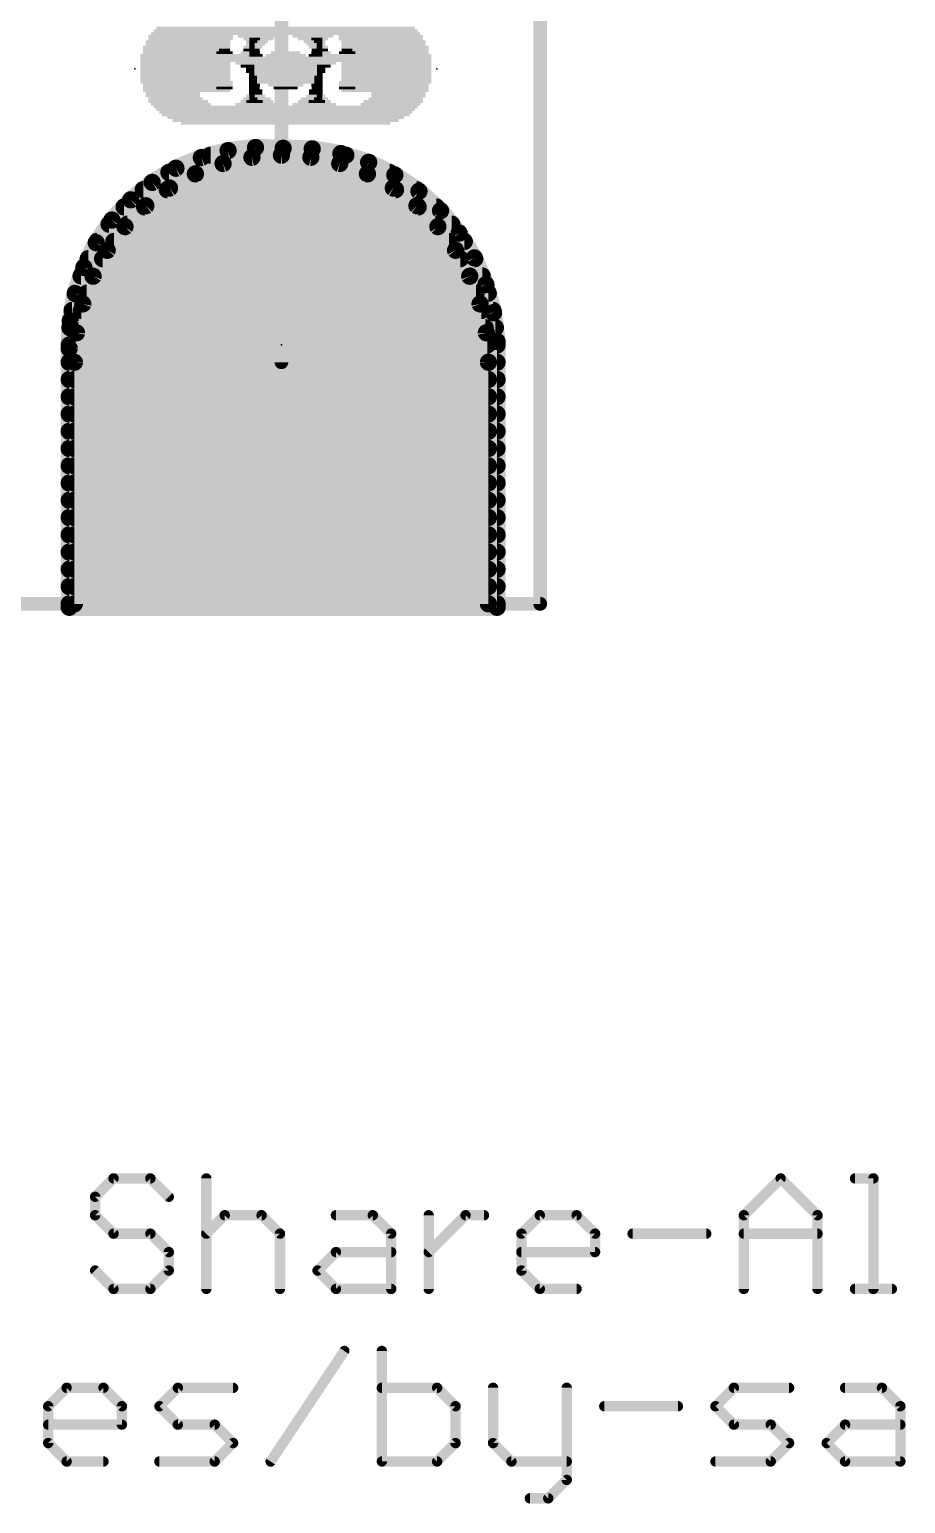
# Model space of a CAD drawing. Extents: x -41 to 92, y -75 to 33.
# Drawn here: x 30.58 to 43.48, y -13.24 to 8.45 of the extents above; entities that cross this region are included whole.
import ezdxf

# ---------------------------------------------------------------- set-up
doc = ezdxf.new("R2010")
doc.units = 0
for name, color, linetype in [('1', 12, 'CONTINUOUS'), ('16', 132, 'CONTINUOUS'), ('17', 110, 'CONTINUOUS'), ('20', 31, 'CONTINUOUS'), ('21', 41, 'CONTINUOUS'), ('22', 40, 'CONTINUOUS'), ('23', 53, 'CONTINUOUS'), ('24', 53, 'CONTINUOUS'), ('30', 253, 'CONTINUOUS'), ('51', 53, 'CONTINUOUS')]:
    doc.layers.add(name, color=color, linetype=linetype)

# ---------------------------------------------------------------- blocks, each defined once
blk = doc.blocks.new('ROUNDP')
at = {"const_width": 0.5}
blk.add_lwpolyline([(0, -0.25, 1), (0, 0.25, 1), (0, -0.25)], format="xyb", dxfattribs=at)
blk = doc.blocks.new('RECT')
blk.add_solid([(-0.5, -0.5), (0.5, -0.5), (-0.5, 0.5), (0.5, 0.5)])

msp = doc.modelspace()

# ---------------------------------------------------------------- linework, layer by layer
at = {"layer": '1'}
for points, const_width in [([(38.1, 25.4), (38.1, 0)], 0.2032), ([(34.29, 3.556), (34.29, 9.525)], 0.2032), ([(34.29, 6.604), (33.8562, 6.573)], 0.254), ([(34.7238, 6.573), (34.29, 6.604)], 0.254), ([(33.4313, 6.4805), (33.0238, 6.3286)], 0.254), ([(33.8562, 6.573), (33.4313, 6.4805)], 0.254), ([(35.1487, 6.4805), (34.7238, 6.573)], 0.254), ([(35.5562, 6.3286), (35.1487, 6.4805)], 0.254), ([(33.0238, 6.3286), (32.6421, 6.1201)], 0.254), ([(33.0813, 6.35), (35.4987, 6.35)], 0.254), ([(35.9379, 6.1201), (35.5562, 6.3286)], 0.254), ([(32.6421, 6.1201), (32.294, 5.8595)], 0.254), ([(32.6099, 6.096), (35.9701, 6.096)], 0.254), ([(36.286, 5.8595), (35.9379, 6.1201)], 0.254), ([(32.294, 5.8595), (31.9865, 5.552)], 0.254), ([(32.2765, 5.842), (36.3035, 5.842)], 0.254), ([(36.5935, 5.552), (36.286, 5.8595)], 0.254), ([(31.9865, 5.552), (31.7259, 5.2039)], 0.254), ([(32.0225, 5.588), (36.5575, 5.588)], 0.254), ([(36.8541, 5.2039), (36.5935, 5.552)], 0.254), ([(31.8233, 5.334), (36.7567, 5.334)], 0.254), ([(31.7259, 5.2039), (31.5174, 4.8222)], 0.254), ([(37.0626, 4.8222), (36.8541, 5.2039)], 0.254), ([(31.6582, 5.08), (36.9218, 5.08)], 0.254), ([(31.5174, 4.8222), (31.3655, 4.4147)], 0.254), ([(31.5195, 4.826), (37.0605, 4.826)], 0.254), ([(37.2145, 4.4147), (37.0626, 4.8222)], 0.254), ([(31.4241, 4.572), (37.1559, 4.572)], 0.254), ([(31.3655, 4.4147), (31.273, 3.9898)], 0.254), ([(31.3444, 4.318), (37.2356, 4.318)], 0.254), ([(37.307, 3.9898), (37.2145, 4.4147)], 0.254), ([(31.2892, 4.064), (37.2908, 4.064)], 0.254), ([(31.273, 3.9898), (31.242, 3.556)], 0.254), ([(31.2602, 3.81), (37.3198, 3.81)], 0.254), ([(37.338, 3.556), (37.307, 3.9898)], 0.254), ([(31.242, 3.556), (31.242, 0)], 0.254), ([(31.242, 3.556), (37.338, 3.556)], 0.254), ([(37.338, 0), (37.338, 3.556)], 0.254), ([(31.242, 3.302), (37.338, 3.302)], 0.254), ([(31.242, 3.048), (37.338, 3.048)], 0.254), ([(31.242, 2.794), (37.338, 2.794)], 0.254), ([(31.242, 2.54), (37.338, 2.54)], 0.254), ([(31.242, 2.286), (37.338, 2.286)], 0.254), ([(31.242, 2.032), (37.338, 2.032)], 0.254), ([(31.242, 1.778), (37.338, 1.778)], 0.254), ([(31.242, 1.524), (37.338, 1.524)], 0.254), ([(31.242, 1.27), (37.338, 1.27)], 0.254), ([(31.242, 1.016), (37.338, 1.016)], 0.254), ([(31.242, 0.762), (37.338, 0.762)], 0.254), ([(31.242, 0.508), (37.338, 0.508)], 0.254), ([(31.242, 0.254), (37.338, 0.254)], 0.254), ([(38.1, 0), (0, 0)], 0.2032), ([(31.242, 0), (37.338, 0)], 0.254), ([(31.242, 0), (37.338, 0)], 0.254)]:
    msp.add_lwpolyline(points, dxfattribs=dict(at, const_width=const_width))
for points, const_width in [([(34.2945, 6.6673, 1), (34.2855, 6.5407)], 0.127), ([(34.2945, 6.5407, 1), (34.2855, 6.6673)], 0.127), ([(33.4178, 6.5426, 1), (33.4448, 6.4185)], 0.127), ([(33.4535, 6.421, 1), (33.4091, 6.54)], 0.127), ([(33.8517, 6.6363, 1), (33.8608, 6.5096)], 0.127), ([(33.8697, 6.5109, 1), (33.8427, 6.635)], 0.127), ([(34.7373, 6.635, 1), (34.7103, 6.5109)], 0.127), ([(34.7192, 6.5096, 1), (34.7283, 6.6363)], 0.127), ([(35.1709, 6.54, 1), (35.1265, 6.421)], 0.127), ([(35.1352, 6.4185, 1), (35.1622, 6.5426)], 0.127), ([(33.0016, 6.3881, 1), (33.046, 6.2691)], 0.127), ([(33.0542, 6.2728, 1), (32.9934, 6.3843)], 0.127), ([(33.0813, 6.4135, 1), (33.0813, 6.2865)], 0.127), ([(35.5866, 6.3843, 1), (35.5258, 6.2728)], 0.127), ([(35.4987, 6.2865, 1), (35.4987, 6.4135)], 0.127), ([(35.534, 6.2691, 1), (35.5784, 6.3881)], 0.127), ([(32.6099, 6.1595, 1), (32.6099, 6.0325)], 0.127), ([(32.6117, 6.1759, 1), (32.6726, 6.0644)], 0.127), ([(32.6802, 6.0693, 1), (32.6041, 6.171)], 0.127), ([(35.9759, 6.171, 1), (35.8998, 6.0693)], 0.127), ([(35.9074, 6.0644, 1), (35.9683, 6.1759)], 0.127), ([(35.9701, 6.0325, 1), (35.9701, 6.1595)], 0.127), ([(32.2765, 5.9055, 1), (32.2765, 5.7785)], 0.127), ([(32.2559, 5.9104, 1), (32.332, 5.8087)], 0.127), ([(32.3389, 5.8146, 1), (32.2491, 5.9044)], 0.127), ([(36.3309, 5.9044, 1), (36.2411, 5.8146)], 0.127), ([(36.248, 5.8087, 1), (36.3241, 5.9104)], 0.127), ([(36.3035, 5.7785, 1), (36.3035, 5.9055)], 0.127), ([(31.9416, 5.5969, 1), (32.0314, 5.5071)], 0.127), ([(32.0373, 5.514, 1), (31.9356, 5.5901)], 0.127), ([(32.0225, 5.6515, 1), (32.0225, 5.5245)], 0.127), ([(36.6444, 5.5901, 1), (36.5427, 5.514)], 0.127), ([(36.5486, 5.5071, 1), (36.6384, 5.5969)], 0.127), ([(36.5575, 5.5245, 1), (36.5575, 5.6515)], 0.127), ([(31.8233, 5.3975, 1), (31.8233, 5.2705)], 0.127), ([(36.7567, 5.2705, 1), (36.7567, 5.3975)], 0.127), ([(31.675, 5.2419, 1), (31.7767, 5.1658)], 0.127), ([(31.7816, 5.1734, 1), (31.6701, 5.2343)], 0.127), ([(36.9099, 5.2343, 1), (36.7984, 5.1734)], 0.127), ([(36.8033, 5.1658, 1), (36.905, 5.2419)], 0.127), ([(31.6582, 5.1435, 1), (31.6582, 5.0165)], 0.127), ([(36.9218, 5.0165, 1), (36.9218, 5.1435)], 0.127), ([(31.4617, 4.8526, 1), (31.5732, 4.7918)], 0.127), ([(31.5195, 4.8895, 1), (31.5195, 4.7625)], 0.127), ([(31.5769, 4.8, 1), (31.4579, 4.8444)], 0.127), ([(37.1221, 4.8444, 1), (37.0031, 4.8)], 0.127), ([(37.0068, 4.7918, 1), (37.1183, 4.8526)], 0.127), ([(37.0605, 4.7625, 1), (37.0605, 4.8895)], 0.127), ([(31.4241, 4.6355, 1), (31.4241, 4.5085)], 0.127), ([(37.1559, 4.5085, 1), (37.1559, 4.6355)], 0.127), ([(31.3444, 4.3815, 1), (31.3444, 4.2545)], 0.127), ([(31.306, 4.4369, 1), (31.425, 4.3925)], 0.127), ([(31.4275, 4.4012, 1), (31.3034, 4.4282)], 0.127), ([(37.2766, 4.4282, 1), (37.1525, 4.4012)], 0.127), ([(37.155, 4.3925, 1), (37.274, 4.4369)], 0.127), ([(37.2356, 4.2545, 1), (37.2356, 4.3815)], 0.127), ([(31.2892, 4.1275, 1), (31.2892, 4.0005)], 0.127), ([(37.2908, 4.0005, 1), (37.2908, 4.1275)], 0.127), ([(31.2602, 3.8735, 1), (31.2602, 3.7465)], 0.127), ([(31.211, 4.0033, 1), (31.3351, 3.9763)], 0.127), ([(31.3364, 3.9852, 1), (31.2097, 3.9943)], 0.127), ([(37.3703, 3.9943, 1), (37.2436, 3.9852)], 0.127), ([(37.2449, 3.9763, 1), (37.369, 4.0033)], 0.127), ([(37.3198, 3.7465, 1), (37.3198, 3.8735)], 0.127), ([(31.3055, 3.556, 1), (31.1785, 3.556)], 0.127), ([(31.242, 3.6195, 1), (31.242, 3.4925)], 0.127), ([(31.1787, 3.5605, 1), (31.3053, 3.5515)], 0.127), ([(34.2392, 3.556, 1), (34.3408, 3.556)], 0.1016), ([(37.4015, 3.556, 1), (37.2745, 3.556)], 0.127), ([(37.2747, 3.5515, 1), (37.4013, 3.5605)], 0.127), ([(37.338, 3.4925, 1), (37.338, 3.6195)], 0.127), ([(31.242, 3.3655, 1), (31.242, 3.2385)], 0.127), ([(37.338, 3.2385, 1), (37.338, 3.3655)], 0.127), ([(31.242, 3.1115, 1), (31.242, 2.9845)], 0.127), ([(37.338, 2.9845, 1), (37.338, 3.1115)], 0.127), ([(31.242, 2.8575, 1), (31.242, 2.7305)], 0.127), ([(37.338, 2.7305, 1), (37.338, 2.8575)], 0.127), ([(31.242, 2.6035, 1), (31.242, 2.4765)], 0.127), ([(37.338, 2.4765, 1), (37.338, 2.6035)], 0.127), ([(31.242, 2.3495, 1), (31.242, 2.2225)], 0.127), ([(37.338, 2.2225, 1), (37.338, 2.3495)], 0.127), ([(31.242, 2.0955, 1), (31.242, 1.9685)], 0.127), ([(37.338, 1.9685, 1), (37.338, 2.0955)], 0.127), ([(31.242, 1.8415, 1), (31.242, 1.7145)], 0.127), ([(37.338, 1.7145, 1), (37.338, 1.8415)], 0.127), ([(31.242, 1.5875, 1), (31.242, 1.4605)], 0.127), ([(37.338, 1.4605, 1), (37.338, 1.5875)], 0.127), ([(31.242, 1.3335, 1), (31.242, 1.2065)], 0.127), ([(37.338, 1.2065, 1), (37.338, 1.3335)], 0.127), ([(31.242, 1.0795, 1), (31.242, 0.9525)], 0.127), ([(37.338, 0.9525, 1), (37.338, 1.0795)], 0.127), ([(31.242, 0.8255, 1), (31.242, 0.6985)], 0.127), ([(37.338, 0.6985, 1), (37.338, 0.8255)], 0.127), ([(31.242, 0.5715, 1), (31.242, 0.4445)], 0.127), ([(37.338, 0.4445, 1), (37.338, 0.5715)], 0.127), ([(31.242, 0.3175, 1), (31.242, 0.1905)], 0.127), ([(37.338, 0.1905, 1), (37.338, 0.3175)], 0.127), ([(31.242, 0.0635, 1), (31.242, -0.0635)], 0.127), ([(31.242, 0.0635, 1), (31.242, -0.0635)], 0.127), ([(31.1785, 0, 1), (31.3055, 0)], 0.127), ([(37.2745, 0, 1), (37.4015, 0)], 0.127), ([(37.338, -0.0635, 1), (37.338, 0.0635)], 0.127), ([(37.338, -0.0635, 1), (37.338, 0.0635)], 0.127), ([(38.0492, 0, 1), (38.1508, 0)], 0.1016), ([(38.1, -0.0508, 1), (38.1, 0.0508)], 0.1016)]:
    msp.add_lwpolyline(points, format="xyb", dxfattribs=dict(at, const_width=const_width))
at = {"layer": '16'}
for points, const_width in [([(38.1, 25.4), (38.1, 0)], 0.2032), ([(34.29, 6.604), (33.8562, 6.573)], 0.254), ([(34.7238, 6.573), (34.29, 6.604)], 0.254), ([(33.4313, 6.4805), (33.0238, 6.3286)], 0.254), ([(33.8562, 6.573), (33.4313, 6.4805)], 0.254), ([(35.1487, 6.4805), (34.7238, 6.573)], 0.254), ([(35.5562, 6.3286), (35.1487, 6.4805)], 0.254), ([(33.0238, 6.3286), (32.6421, 6.1201)], 0.254), ([(33.0813, 6.35), (35.4987, 6.35)], 0.254), ([(35.9379, 6.1201), (35.5562, 6.3286)], 0.254), ([(32.6421, 6.1201), (32.294, 5.8595)], 0.254), ([(32.6099, 6.096), (35.9701, 6.096)], 0.254), ([(36.286, 5.8595), (35.9379, 6.1201)], 0.254), ([(32.294, 5.8595), (31.9865, 5.552)], 0.254), ([(32.2765, 5.842), (36.3035, 5.842)], 0.254), ([(36.5935, 5.552), (36.286, 5.8595)], 0.254), ([(31.9865, 5.552), (31.7259, 5.2039)], 0.254), ([(32.0225, 5.588), (36.5575, 5.588)], 0.254), ([(36.8541, 5.2039), (36.5935, 5.552)], 0.254), ([(31.8233, 5.334), (36.7567, 5.334)], 0.254), ([(31.7259, 5.2039), (31.5174, 4.8222)], 0.254), ([(37.0626, 4.8222), (36.8541, 5.2039)], 0.254), ([(31.6582, 5.08), (36.9218, 5.08)], 0.254), ([(31.5174, 4.8222), (31.3655, 4.4147)], 0.254), ([(31.5195, 4.826), (37.0605, 4.826)], 0.254), ([(37.2145, 4.4147), (37.0626, 4.8222)], 0.254), ([(31.4241, 4.572), (37.1559, 4.572)], 0.254), ([(31.3655, 4.4147), (31.273, 3.9898)], 0.254), ([(31.3444, 4.318), (37.2356, 4.318)], 0.254), ([(37.307, 3.9898), (37.2145, 4.4147)], 0.254), ([(31.2892, 4.064), (37.2908, 4.064)], 0.254), ([(31.273, 3.9898), (31.242, 3.556)], 0.254), ([(31.2602, 3.81), (37.3198, 3.81)], 0.254), ([(37.338, 3.556), (37.307, 3.9898)], 0.254), ([(31.242, 3.556), (31.242, 0)], 0.254), ([(31.242, 3.556), (37.338, 3.556)], 0.254), ([(37.338, 0), (37.338, 3.556)], 0.254), ([(31.242, 3.302), (37.338, 3.302)], 0.254), ([(31.242, 3.048), (37.338, 3.048)], 0.254), ([(31.242, 2.794), (37.338, 2.794)], 0.254), ([(31.242, 2.54), (37.338, 2.54)], 0.254), ([(31.242, 2.286), (37.338, 2.286)], 0.254), ([(31.242, 2.032), (37.338, 2.032)], 0.254), ([(31.242, 1.778), (37.338, 1.778)], 0.254), ([(31.242, 1.524), (37.338, 1.524)], 0.254), ([(31.242, 1.27), (37.338, 1.27)], 0.254), ([(31.242, 1.016), (37.338, 1.016)], 0.254), ([(31.242, 0.762), (37.338, 0.762)], 0.254), ([(31.242, 0.508), (37.338, 0.508)], 0.254), ([(31.242, 0.254), (37.338, 0.254)], 0.254), ([(38.1, 0), (0, 0)], 0.2032), ([(31.242, 0), (37.338, 0)], 0.254), ([(31.242, 0), (37.338, 0)], 0.254)]:
    msp.add_lwpolyline(points, dxfattribs=dict(at, const_width=const_width))
for points, const_width in [([(34.2945, 6.6673, 1), (34.2855, 6.5407)], 0.127), ([(34.2945, 6.5407, 1), (34.2855, 6.6673)], 0.127), ([(33.4178, 6.5426, 1), (33.4448, 6.4185)], 0.127), ([(33.4535, 6.421, 1), (33.4091, 6.54)], 0.127), ([(33.8517, 6.6363, 1), (33.8608, 6.5096)], 0.127), ([(33.8697, 6.5109, 1), (33.8427, 6.635)], 0.127), ([(34.7373, 6.635, 1), (34.7103, 6.5109)], 0.127), ([(34.7192, 6.5096, 1), (34.7283, 6.6363)], 0.127), ([(35.1709, 6.54, 1), (35.1265, 6.421)], 0.127), ([(35.1352, 6.4185, 1), (35.1622, 6.5426)], 0.127), ([(33.0016, 6.3881, 1), (33.046, 6.2691)], 0.127), ([(33.0542, 6.2728, 1), (32.9934, 6.3843)], 0.127), ([(33.0813, 6.4135, 1), (33.0813, 6.2865)], 0.127), ([(35.5866, 6.3843, 1), (35.5258, 6.2728)], 0.127), ([(35.4987, 6.2865, 1), (35.4987, 6.4135)], 0.127), ([(35.534, 6.2691, 1), (35.5784, 6.3881)], 0.127), ([(32.6099, 6.1595, 1), (32.6099, 6.0325)], 0.127), ([(32.6117, 6.1759, 1), (32.6726, 6.0644)], 0.127), ([(32.6802, 6.0693, 1), (32.6041, 6.171)], 0.127), ([(35.9759, 6.171, 1), (35.8998, 6.0693)], 0.127), ([(35.9074, 6.0644, 1), (35.9683, 6.1759)], 0.127), ([(35.9701, 6.0325, 1), (35.9701, 6.1595)], 0.127), ([(32.2765, 5.9055, 1), (32.2765, 5.7785)], 0.127), ([(32.2559, 5.9104, 1), (32.332, 5.8087)], 0.127), ([(32.3389, 5.8146, 1), (32.2491, 5.9044)], 0.127), ([(36.3309, 5.9044, 1), (36.2411, 5.8146)], 0.127), ([(36.248, 5.8087, 1), (36.3241, 5.9104)], 0.127), ([(36.3035, 5.7785, 1), (36.3035, 5.9055)], 0.127), ([(31.9416, 5.5969, 1), (32.0314, 5.5071)], 0.127), ([(32.0373, 5.514, 1), (31.9356, 5.5901)], 0.127), ([(32.0225, 5.6515, 1), (32.0225, 5.5245)], 0.127), ([(36.6444, 5.5901, 1), (36.5427, 5.514)], 0.127), ([(36.5486, 5.5071, 1), (36.6384, 5.5969)], 0.127), ([(36.5575, 5.5245, 1), (36.5575, 5.6515)], 0.127), ([(31.8233, 5.3975, 1), (31.8233, 5.2705)], 0.127), ([(36.7567, 5.2705, 1), (36.7567, 5.3975)], 0.127), ([(31.675, 5.2419, 1), (31.7767, 5.1658)], 0.127), ([(31.7816, 5.1734, 1), (31.6701, 5.2343)], 0.127), ([(36.9099, 5.2343, 1), (36.7984, 5.1734)], 0.127), ([(36.8033, 5.1658, 1), (36.905, 5.2419)], 0.127), ([(31.6582, 5.1435, 1), (31.6582, 5.0165)], 0.127), ([(36.9218, 5.0165, 1), (36.9218, 5.1435)], 0.127), ([(31.4617, 4.8526, 1), (31.5732, 4.7918)], 0.127), ([(31.5195, 4.8895, 1), (31.5195, 4.7625)], 0.127), ([(31.5769, 4.8, 1), (31.4579, 4.8444)], 0.127), ([(37.1221, 4.8444, 1), (37.0031, 4.8)], 0.127), ([(37.0068, 4.7918, 1), (37.1183, 4.8526)], 0.127), ([(37.0605, 4.7625, 1), (37.0605, 4.8895)], 0.127), ([(31.4241, 4.6355, 1), (31.4241, 4.5085)], 0.127), ([(37.1559, 4.5085, 1), (37.1559, 4.6355)], 0.127), ([(31.3444, 4.3815, 1), (31.3444, 4.2545)], 0.127), ([(31.306, 4.4369, 1), (31.425, 4.3925)], 0.127), ([(31.4275, 4.4012, 1), (31.3034, 4.4282)], 0.127), ([(37.2766, 4.4282, 1), (37.1525, 4.4012)], 0.127), ([(37.155, 4.3925, 1), (37.274, 4.4369)], 0.127), ([(37.2356, 4.2545, 1), (37.2356, 4.3815)], 0.127), ([(31.2892, 4.1275, 1), (31.2892, 4.0005)], 0.127), ([(37.2908, 4.0005, 1), (37.2908, 4.1275)], 0.127), ([(31.2602, 3.8735, 1), (31.2602, 3.7465)], 0.127), ([(31.211, 4.0033, 1), (31.3351, 3.9763)], 0.127), ([(31.3364, 3.9852, 1), (31.2097, 3.9943)], 0.127), ([(37.3703, 3.9943, 1), (37.2436, 3.9852)], 0.127), ([(37.2449, 3.9763, 1), (37.369, 4.0033)], 0.127), ([(37.3198, 3.7465, 1), (37.3198, 3.8735)], 0.127), ([(31.3055, 3.556, 1), (31.1785, 3.556)], 0.127), ([(31.242, 3.6195, 1), (31.242, 3.4925)], 0.127), ([(31.1787, 3.5605, 1), (31.3053, 3.5515)], 0.127), ([(37.4015, 3.556, 1), (37.2745, 3.556)], 0.127), ([(37.2747, 3.5515, 1), (37.4013, 3.5605)], 0.127), ([(37.338, 3.4925, 1), (37.338, 3.6195)], 0.127), ([(31.242, 3.3655, 1), (31.242, 3.2385)], 0.127), ([(37.338, 3.2385, 1), (37.338, 3.3655)], 0.127), ([(31.242, 3.1115, 1), (31.242, 2.9845)], 0.127), ([(37.338, 2.9845, 1), (37.338, 3.1115)], 0.127), ([(31.242, 2.8575, 1), (31.242, 2.7305)], 0.127), ([(37.338, 2.7305, 1), (37.338, 2.8575)], 0.127), ([(31.242, 2.6035, 1), (31.242, 2.4765)], 0.127), ([(37.338, 2.4765, 1), (37.338, 2.6035)], 0.127), ([(31.242, 2.3495, 1), (31.242, 2.2225)], 0.127), ([(37.338, 2.2225, 1), (37.338, 2.3495)], 0.127), ([(31.242, 2.0955, 1), (31.242, 1.9685)], 0.127), ([(37.338, 1.9685, 1), (37.338, 2.0955)], 0.127), ([(31.242, 1.8415, 1), (31.242, 1.7145)], 0.127), ([(37.338, 1.7145, 1), (37.338, 1.8415)], 0.127), ([(31.242, 1.5875, 1), (31.242, 1.4605)], 0.127), ([(37.338, 1.4605, 1), (37.338, 1.5875)], 0.127), ([(31.242, 1.3335, 1), (31.242, 1.2065)], 0.127), ([(37.338, 1.2065, 1), (37.338, 1.3335)], 0.127), ([(31.242, 1.0795, 1), (31.242, 0.9525)], 0.127), ([(37.338, 0.9525, 1), (37.338, 1.0795)], 0.127), ([(31.242, 0.8255, 1), (31.242, 0.6985)], 0.127), ([(37.338, 0.6985, 1), (37.338, 0.8255)], 0.127), ([(31.242, 0.5715, 1), (31.242, 0.4445)], 0.127), ([(37.338, 0.4445, 1), (37.338, 0.5715)], 0.127), ([(31.242, 0.3175, 1), (31.242, 0.1905)], 0.127), ([(37.338, 0.1905, 1), (37.338, 0.3175)], 0.127), ([(31.242, 0.0635, 1), (31.242, -0.0635)], 0.127), ([(31.242, 0.0635, 1), (31.242, -0.0635)], 0.127), ([(31.1785, 0, 1), (31.3055, 0)], 0.127), ([(37.2745, 0, 1), (37.4015, 0)], 0.127), ([(37.338, -0.0635, 1), (37.338, 0.0635)], 0.127), ([(37.338, -0.0635, 1), (37.338, 0.0635)], 0.127), ([(38.0492, 0, 1), (38.1508, 0)], 0.1016), ([(38.1, -0.0508, 1), (38.1, 0.0508)], 0.1016)]:
    msp.add_lwpolyline(points, format="xyb", dxfattribs=dict(at, const_width=const_width))
at = {"layer": '20', "const_width": 0.2032}
for points in [[(38.1, 0), (38.1, 25.4)], [(0, 0), (38.1, 0)]]:
    msp.add_lwpolyline(points, dxfattribs=at)
at = {"layer": '20', "const_width": 0.1016}
for points in [[(38.0492, 0, 1), (38.1508, 0)], [(38.1, -0.0508, 1), (38.1, 0.0508)]]:
    msp.add_lwpolyline(points, format="xyb", dxfattribs=at)
at = {"layer": '23'}
for p in [(32.131, 7.874), (34.29, 3.81)]:
    msp.add_point(p, dxfattribs=at)
at = {"layer": '24'}
msp.add_point((36.576, 7.874), dxfattribs=at)
at = {"layer": '30', "const_width": 0.254}
for points in [[(33.1117, 6.5689), (33.5051, 6.6715)], [(33.2464, 6.604), (35.2391, 6.604)], [(33.5051, 6.6715), (33.909, 6.7173)], [(33.909, 6.7173), (34.3154, 6.7056)], [(34.3154, 6.7056), (34.7435, 6.6968)], [(34.7435, 6.6968), (35.166, 6.6271)], [(35.166, 6.6271), (35.5743, 6.4981)], [(32.3879, 6.203), (32.7368, 6.4117)], [(32.7368, 6.4117), (33.1117, 6.5689)], [(35.5743, 6.4981), (35.96, 6.3122)], [(32.0721, 5.947), (32.3879, 6.203)], [(32.6337, 6.35), (35.8815, 6.35)], [(35.96, 6.3122), (36.3154, 6.0733)], [(32.256, 6.096), (36.2816, 6.096)], [(36.3154, 6.0733), (36.6331, 5.7863)], [(31.7957, 5.6489), (32.0721, 5.947)], [(31.9747, 5.842), (36.5715, 5.842)], [(36.6331, 5.7863), (36.9068, 5.457)], [(31.5642, 5.3147), (31.7957, 5.6489)], [(31.7535, 5.588), (36.798, 5.588)], [(31.3824, 4.9511), (31.5642, 5.3147)], [(31.5776, 5.334), (36.9823, 5.334)], [(36.9068, 5.457), (37.1308, 5.0921)], [(37.1308, 5.0921), (37.3007, 4.699)], [(31.2538, 4.5654), (31.3824, 4.9511)], [(31.4468, 5.08), (37.1361, 5.08)], [(31.3407, 4.826), (37.2458, 4.826)], [(37.3007, 4.699), (37.4128, 4.2858)], [(31.1811, 4.1654), (31.2538, 4.5654)], [(31.256, 4.572), (37.3351, 4.572)], [(31.2089, 4.318), (37.4041, 4.318)], [(37.4128, 4.2858), (37.465, 3.8608)], [(31.1658, 3.7592), (31.1811, 4.1654)], [(31.1773, 4.064), (37.44, 4.064)], [(31.1677, 3.81), (37.465, 3.81)], [(37.465, 3.8608), (37.465, -0.0508)], [(31.1658, -0.0508), (31.1658, 3.7592)], [(31.1658, 3.556), (37.465, 3.556)], [(31.1658, 3.302), (37.465, 3.302)], [(31.1658, 3.048), (37.465, 3.048)], [(31.1658, 2.794), (37.465, 2.794)], [(31.1658, 2.54), (37.465, 2.54)], [(31.1658, 2.286), (37.465, 2.286)], [(31.1658, 2.032), (37.465, 2.032)], [(31.1658, 1.778), (37.465, 1.778)], [(31.1658, 1.524), (37.465, 1.524)], [(31.1658, 1.27), (37.465, 1.27)], [(31.1658, 1.016), (37.465, 1.016)], [(31.1658, 0.762), (37.465, 0.762)], [(31.1658, 0.508), (37.465, 0.508)], [(31.1658, 0.254), (37.465, 0.254)], [(31.1658, 0), (37.465, 0)], [(37.465, -0.0508), (31.1658, -0.0508)]]:
    msp.add_lwpolyline(points, dxfattribs=at)
at = {"layer": '30', "const_width": 0.127}
for points in [[(33.2464, 6.6675, 1), (33.2464, 6.5405)], [(33.4979, 6.7346, 1), (33.5123, 6.6084)], [(33.5211, 6.61, 1), (33.4891, 6.7329)], [(33.9109, 6.7808, 1), (33.9072, 6.6539)], [(33.9162, 6.6542, 1), (33.9019, 6.7804)], [(34.3167, 6.7691, 1), (34.3141, 6.6421)], [(34.3136, 6.6421, 1), (34.3172, 6.7691)], [(34.7538, 6.7594, 1), (34.7332, 6.6341)], [(34.7422, 6.6333, 1), (34.7448, 6.7603)], [(35.1851, 6.6877, 1), (35.1468, 6.5666)], [(35.1557, 6.5645, 1), (35.1763, 6.6898)], [(35.2391, 6.5405, 1), (35.2391, 6.6675)], [(32.7123, 6.4702, 1), (32.7614, 6.3531)], [(32.7694, 6.3572, 1), (32.7042, 6.4662)], [(33.0957, 6.6303, 1), (33.1277, 6.5074)], [(33.1363, 6.5103, 1), (33.0872, 6.6274)], [(35.6018, 6.5553, 1), (35.5467, 6.4409)], [(35.5551, 6.4375, 1), (35.5934, 6.5586)], [(32.3553, 6.2575, 1), (32.4205, 6.1485)], [(32.4279, 6.1536, 1), (32.348, 6.2523)], [(32.6337, 6.4135, 1), (32.6337, 6.2865)], [(35.8815, 6.2865, 1), (35.8815, 6.4135)], [(35.9954, 6.3649, 1), (35.9246, 6.2595)], [(35.9324, 6.255, 1), (35.9876, 6.3694)], [(32.256, 6.1595, 1), (32.256, 6.0325)], [(36.3579, 6.1205, 1), (36.2728, 6.0262)], [(36.2799, 6.0206, 1), (36.3508, 6.126)], [(36.2816, 6.0325, 1), (36.2816, 6.1595)], [(31.9747, 5.9055, 1), (31.9747, 5.7785)], [(32.0321, 5.9963, 1), (32.1121, 5.8977)], [(32.1187, 5.9038, 1), (32.0255, 5.9902)], [(36.682, 5.8269, 1), (36.5843, 5.7457)], [(36.5715, 5.7785, 1), (36.5715, 5.9055)], [(36.5906, 5.7392, 1), (36.6757, 5.8334)], [(31.7535, 5.6515, 1), (31.7535, 5.5245)], [(31.7491, 5.6921, 1), (31.8422, 5.6057)], [(31.8479, 5.6128, 1), (31.7435, 5.6851)], [(36.798, 5.5245, 1), (36.798, 5.6515)], [(31.621, 5.2863, 1), (31.5074, 5.3431)], [(31.5776, 5.3975, 1), (31.5776, 5.2705)], [(36.9609, 5.4902, 1), (36.8527, 5.4238)], [(36.858, 5.4164, 1), (36.9556, 5.4976)], [(36.9823, 5.2705, 1), (36.9823, 5.3975)], [(31.512, 5.3509, 1), (31.6164, 5.2785)], [(37.1891, 5.1173, 1), (37.0725, 5.0669)], [(31.3256, 4.9795, 1), (31.4392, 4.9227)], [(31.4426, 4.931, 1), (31.3221, 4.9712)], [(31.4468, 5.1435, 1), (31.4468, 5.0165)], [(37.0767, 5.0589, 1), (37.185, 5.1253)], [(37.1361, 5.0165, 1), (37.1361, 5.1435)], [(31.3407, 4.8895, 1), (31.3407, 4.7625)], [(37.3619, 4.7157, 1), (37.2394, 4.6824)], [(37.2424, 4.6739, 1), (37.3589, 4.7242)], [(37.2458, 4.7625, 1), (37.2458, 4.8895)], [(31.1936, 4.5855, 1), (31.3141, 4.5453)], [(31.3163, 4.5541, 1), (31.1913, 4.5768)], [(31.256, 4.6355, 1), (31.256, 4.5085)], [(37.3351, 4.5085, 1), (37.3351, 4.6355)], [(31.2089, 4.3815, 1), (31.2089, 4.2545)], [(37.4758, 4.2935, 1), (37.3498, 4.2781)], [(37.3515, 4.2692, 1), (37.4741, 4.3024)], [(37.4041, 4.2545, 1), (37.4041, 4.3815)], [(31.1773, 4.1275, 1), (31.1773, 4.0005)], [(31.2446, 4.163, 1), (31.1177, 4.1678)], [(31.1187, 4.1768, 1), (31.2436, 4.1541)], [(37.44, 4.0005, 1), (37.44, 4.1275)], [(31.1677, 3.8735, 1), (31.1677, 3.7465)], [(37.5285, 3.8608, 1), (37.4015, 3.8608)], [(37.402, 3.8531, 1), (37.528, 3.8685)], [(37.465, 3.7465, 1), (37.465, 3.8735)], [(31.2293, 3.7592, 1), (31.1023, 3.7592)], [(31.1023, 3.7616, 1), (31.2293, 3.7568)], [(31.1658, 3.6195, 1), (31.1658, 3.4925)], [(37.465, 3.4925, 1), (37.465, 3.6195)], [(31.1658, 3.3655, 1), (31.1658, 3.2385)], [(37.465, 3.2385, 1), (37.465, 3.3655)], [(31.1658, 3.1115, 1), (31.1658, 2.9845)], [(37.465, 2.9845, 1), (37.465, 3.1115)], [(31.1658, 2.8575, 1), (31.1658, 2.7305)], [(37.465, 2.7305, 1), (37.465, 2.8575)], [(31.1658, 2.6035, 1), (31.1658, 2.4765)], [(37.465, 2.4765, 1), (37.465, 2.6035)], [(31.1658, 2.3495, 1), (31.1658, 2.2225)], [(37.465, 2.2225, 1), (37.465, 2.3495)], [(31.1658, 2.0955, 1), (31.1658, 1.9685)], [(37.465, 1.9685, 1), (37.465, 2.0955)], [(31.1658, 1.8415, 1), (31.1658, 1.7145)], [(37.465, 1.7145, 1), (37.465, 1.8415)], [(31.1658, 1.5875, 1), (31.1658, 1.4605)], [(37.465, 1.4605, 1), (37.465, 1.5875)], [(31.1658, 1.3335, 1), (31.1658, 1.2065)], [(37.465, 1.2065, 1), (37.465, 1.3335)], [(31.1658, 1.0795, 1), (31.1658, 0.9525)], [(37.465, 0.9525, 1), (37.465, 1.0795)], [(31.1658, 0.8255, 1), (31.1658, 0.6985)], [(37.465, 0.6985, 1), (37.465, 0.8255)], [(31.1658, 0.5715, 1), (31.1658, 0.4445)], [(37.465, 0.4445, 1), (37.465, 0.5715)], [(31.1658, 0.3175, 1), (31.1658, 0.1905)], [(37.465, 0.1905, 1), (37.465, 0.3175)], [(31.1658, 0.0635, 1), (31.1658, -0.0635)], [(31.1658, 0.0127, 1), (31.1658, -0.1143)], [(31.1023, -0.0508, 1), (31.2293, -0.0508)], [(37.4015, -0.0508, 1), (37.5285, -0.0508)], [(37.465, -0.0635, 1), (37.465, 0.0635)], [(37.465, -0.1143, 1), (37.465, 0.0127)]]:
    msp.add_lwpolyline(points, format="xyb", dxfattribs=at)
at = {"layer": '51', "const_width": 0.1524}
for points in [[(31.8187, -8.4568), (31.5475, -8.728)], [(32.361, -8.4568), (31.8187, -8.4568)], [(32.6322, -8.728), (32.361, -8.4568)], [(33.1847, -8.4568), (33.1847, -10.0838)], [(41.0976, -8.9991), (41.6399, -8.4568)], [(41.6399, -8.4568), (42.1823, -8.9991)], [(42.7348, -8.4568), (43.0059, -8.4568)], [(43.0059, -8.4568), (43.0059, -10.0838)], [(31.5475, -8.728), (31.5475, -8.9991)], [(31.5475, -8.9991), (31.8187, -9.2703)], [(33.1847, -9.2703), (33.4558, -8.9991)], [(33.4558, -8.9991), (33.9982, -8.9991)], [(33.9982, -8.9991), (34.2693, -9.2703)], [(35.093, -8.9991), (35.6353, -8.9991)], [(35.6353, -8.9991), (35.9065, -9.2703)], [(36.459, -10.0838), (36.459, -8.9991)], [(36.459, -9.5415), (37.0013, -8.9991)], [(37.0013, -8.9991), (37.2725, -8.9991)], [(37.8233, -9.2703), (38.0945, -8.9991)], [(38.0945, -8.9991), (38.6368, -8.9991)], [(38.6368, -8.9991), (38.908, -9.2703)], [(41.0976, -10.0838), (41.0976, -8.9991)], [(42.1823, -8.9991), (42.1823, -10.0838)], [(31.8187, -9.2703), (32.361, -9.2703)], [(32.361, -9.2703), (32.6322, -9.5415)], [(34.2693, -9.2703), (34.2693, -10.0838)], [(35.9065, -9.2703), (35.9065, -10.0838)], [(37.8233, -9.8126), (37.8233, -9.2703)], [(38.908, -9.2703), (38.908, -9.5415)], [(39.4605, -9.2703), (40.5451, -9.2703)], [(41.0976, -9.2703), (42.1823, -9.2703)], [(32.6322, -9.5415), (32.6322, -9.8126)], [(34.8218, -9.8126), (35.093, -9.5415)], [(35.093, -9.5415), (35.9065, -9.5415)], [(38.908, -9.5415), (37.8233, -9.5415)], [(31.8187, -10.0838), (31.5475, -9.8126)], [(32.6322, -9.8126), (32.361, -10.0838)], [(35.093, -10.0838), (34.8218, -9.8126)], [(38.0945, -10.0838), (37.8233, -9.8126)], [(32.361, -10.0838), (31.8187, -10.0838)], [(35.9065, -10.0838), (35.093, -10.0838)], [(38.6368, -10.0838), (38.0945, -10.0838)], [(42.7348, -10.0838), (43.2771, -10.0838)], [(34.1317, -12.6238), (35.2163, -10.9968)], [(35.7688, -10.9968), (35.7688, -12.6238)], [(30.8574, -11.8103), (31.1285, -11.5391)], [(31.1285, -11.5391), (31.6709, -11.5391)], [(31.6709, -11.5391), (31.942, -11.8103)], [(32.4945, -11.8103), (32.7657, -11.5391)], [(32.7657, -11.5391), (33.5792, -11.5391)], [(36.5823, -11.5391), (35.7688, -11.5391)], [(36.8535, -11.8103), (36.5823, -11.5391)], [(37.406, -11.5391), (37.406, -12.3526)], [(38.4906, -11.5391), (38.4906, -12.895)], [(40.6803, -11.8103), (40.9515, -11.5391)], [(40.9515, -11.5391), (41.765, -11.5391)], [(42.5886, -11.5391), (43.1309, -11.5391)], [(43.1309, -11.5391), (43.4021, -11.8103)], [(30.8574, -12.3526), (30.8574, -11.8103)], [(31.942, -11.8103), (31.942, -12.0815)], [(32.7657, -12.0815), (32.4945, -11.8103)], [(36.8535, -12.3526), (36.8535, -11.8103)], [(39.0431, -11.8103), (40.1278, -11.8103)], [(40.9515, -12.0815), (40.6803, -11.8103)], [(43.4021, -11.8103), (43.4021, -12.6238)], [(31.942, -12.0815), (30.8574, -12.0815)], [(33.308, -12.0815), (32.7657, -12.0815)], [(33.5792, -12.3526), (33.308, -12.0815)], [(41.4938, -12.0815), (40.9515, -12.0815)], [(41.765, -12.3526), (41.4938, -12.0815)], [(42.3175, -12.3526), (42.5886, -12.0815)], [(42.5886, -12.0815), (43.4021, -12.0815)], [(31.1285, -12.6238), (30.8574, -12.3526)], [(33.308, -12.6238), (33.5792, -12.3526)], [(36.5823, -12.6238), (36.8535, -12.3526)], [(37.406, -12.3526), (37.6771, -12.6238)], [(41.4938, -12.6238), (41.765, -12.3526)], [(42.5886, -12.6238), (42.3175, -12.3526)], [(31.6709, -12.6238), (31.1285, -12.6238)], [(32.4945, -12.6238), (33.308, -12.6238)], [(35.7688, -12.6238), (36.5823, -12.6238)], [(37.6771, -12.6238), (38.4906, -12.6238)], [(40.6803, -12.6238), (41.4938, -12.6238)], [(43.4021, -12.6238), (42.5886, -12.6238)], [(38.4906, -12.895), (38.2195, -13.1661)], [(38.2195, -13.1661), (37.9483, -13.1661)]]:
    msp.add_lwpolyline(points, dxfattribs=at)
at = {"layer": '51', "const_width": 0.0762}
for points in [[(31.8187, -8.4187, 1), (31.8187, -8.4949)], [(31.8456, -8.4838, 1), (31.7918, -8.4299)], [(32.388, -8.4299, 1), (32.3341, -8.4838)], [(32.361, -8.4949, 1), (32.361, -8.4187)], [(33.2228, -8.4568, 1), (33.1466, -8.4568)], [(41.6669, -8.4299, 1), (41.613, -8.4838)], [(41.6669, -8.4838, 1), (41.613, -8.4299)], [(42.7348, -8.4187, 1), (42.7348, -8.4949)], [(43.044, -8.4568, 1), (42.9678, -8.4568)], [(43.0059, -8.4949, 1), (43.0059, -8.4187)], [(31.5856, -8.728, 1), (31.5094, -8.728)], [(31.5206, -8.701, 1), (31.5745, -8.7549)], [(32.6053, -8.7549, 1), (32.6591, -8.701)], [(31.5745, -8.9722, 1), (31.5206, -9.0261)], [(31.5094, -8.9991, 1), (31.5856, -8.9991)], [(33.4558, -8.961, 1), (33.4558, -9.0372)], [(33.4828, -9.0261, 1), (33.4289, -8.9722)], [(34.0251, -8.9722, 1), (33.9712, -9.0261)], [(33.9982, -9.0372, 1), (33.9982, -8.961)], [(35.093, -8.961, 1), (35.093, -9.0372)], [(35.6623, -8.9722, 1), (35.6084, -9.0261)], [(35.6353, -9.0372, 1), (35.6353, -8.961)], [(36.4971, -8.9991, 1), (36.4209, -8.9991)], [(37.0013, -8.961, 1), (37.0013, -9.0372)], [(37.0283, -9.0261, 1), (36.9744, -8.9722)], [(37.2725, -9.0372, 1), (37.2725, -8.961)], [(38.0945, -8.961, 1), (38.0945, -9.0372)], [(38.1214, -9.0261, 1), (38.0675, -8.9722)], [(38.6637, -8.9722, 1), (38.6098, -9.0261)], [(38.6368, -9.0372, 1), (38.6368, -8.961)], [(41.1357, -8.9991, 1), (41.0595, -8.9991)], [(41.0707, -8.9722, 1), (41.1246, -9.0261)], [(42.2204, -8.9991, 1), (42.1442, -8.9991)], [(42.1553, -9.0261, 1), (42.2092, -8.9722)], [(31.8187, -9.2322, 1), (31.8187, -9.3084)], [(31.7918, -9.2972, 1), (31.8456, -9.2434)], [(32.388, -9.2434, 1), (32.3341, -9.2972)], [(32.361, -9.3084, 1), (32.361, -9.2322)], [(33.1577, -9.2434, 1), (33.2116, -9.2972)], [(34.3074, -9.2703, 1), (34.2312, -9.2703)], [(34.2424, -9.2972, 1), (34.2963, -9.2434)], [(35.9446, -9.2703, 1), (35.8684, -9.2703)], [(35.8796, -9.2972, 1), (35.9334, -9.2434)], [(37.8614, -9.2703, 1), (37.7852, -9.2703)], [(37.7964, -9.2434, 1), (37.8502, -9.2972)], [(38.9461, -9.2703, 1), (38.8699, -9.2703)], [(38.881, -9.2972, 1), (38.9349, -9.2434)], [(39.4605, -9.2322, 1), (39.4605, -9.3084)], [(40.5451, -9.3084, 1), (40.5451, -9.2322)], [(41.0976, -9.2322, 1), (41.0976, -9.3084)], [(42.1823, -9.3084, 1), (42.1823, -9.2322)], [(32.6703, -9.5415, 1), (32.5941, -9.5415)], [(32.6052, -9.5684, 1), (32.6591, -9.5145)], [(35.093, -9.5034, 1), (35.093, -9.5796)], [(35.1199, -9.5684, 1), (35.0661, -9.5145)], [(35.9065, -9.5796, 1), (35.9065, -9.5034)], [(36.4321, -9.5145, 1), (36.4859, -9.5684)], [(37.8233, -9.5034, 1), (37.8233, -9.5796)], [(38.8699, -9.5415, 1), (38.9461, -9.5415)], [(38.908, -9.5796, 1), (38.908, -9.5034)], [(31.5745, -9.7857, 1), (31.5206, -9.8396)], [(32.6591, -9.8396, 1), (32.6053, -9.7857)], [(34.8488, -9.7857, 1), (34.7949, -9.8396)], [(34.7949, -9.7857, 1), (34.8488, -9.8396)], [(37.8502, -9.7857, 1), (37.7964, -9.8396)], [(32.5941, -9.8126, 1), (32.6703, -9.8126)], [(37.7852, -9.8126, 1), (37.8614, -9.8126)], [(31.8187, -10.0457, 1), (31.8187, -10.1219)], [(31.7918, -10.1107, 1), (31.8456, -10.0569)], [(32.3341, -10.0569, 1), (32.388, -10.1107)], [(32.361, -10.1219, 1), (32.361, -10.0457)], [(33.1466, -10.0838, 1), (33.2228, -10.0838)], [(34.2312, -10.0838, 1), (34.3074, -10.0838)], [(35.093, -10.0457, 1), (35.093, -10.1219)], [(35.0661, -10.1107, 1), (35.1199, -10.0569)], [(35.8684, -10.0838, 1), (35.9446, -10.0838)], [(35.9065, -10.1219, 1), (35.9065, -10.0457)], [(36.4209, -10.0838, 1), (36.4971, -10.0838)], [(38.0945, -10.0457, 1), (38.0945, -10.1219)], [(38.0675, -10.1107, 1), (38.1214, -10.0569)], [(38.6368, -10.1219, 1), (38.6368, -10.0457)], [(41.0595, -10.0838, 1), (41.1357, -10.0838)], [(42.1442, -10.0838, 1), (42.2204, -10.0838)], [(42.7348, -10.0457, 1), (42.7348, -10.1219)], [(42.9678, -10.0838, 1), (43.044, -10.0838)], [(43.2771, -10.1219, 1), (43.2771, -10.0457)], [(35.248, -11.0179, 1), (35.1846, -10.9757)], [(35.8069, -10.9968, 1), (35.7307, -10.9968)], [(31.1285, -11.501, 1), (31.1285, -11.5772)], [(31.1555, -11.5661, 1), (31.1016, -11.5122)], [(31.6978, -11.5122, 1), (31.6439, -11.5661)], [(31.6709, -11.5772, 1), (31.6709, -11.501)], [(32.7657, -11.501, 1), (32.7657, -11.5772)], [(32.7926, -11.5661, 1), (32.7387, -11.5122)], [(33.5792, -11.5772, 1), (33.5792, -11.501)], [(35.7688, -11.501, 1), (35.7688, -11.5772)], [(36.6093, -11.5122, 1), (36.5554, -11.5661)], [(36.5823, -11.5772, 1), (36.5823, -11.501)], [(37.4441, -11.5391, 1), (37.3679, -11.5391)], [(38.5287, -11.5391, 1), (38.4525, -11.5391)], [(40.9515, -11.501, 1), (40.9515, -11.5772)], [(40.9784, -11.5661, 1), (40.9245, -11.5122)], [(41.765, -11.5772, 1), (41.765, -11.501)], [(42.5886, -11.501, 1), (42.5886, -11.5772)], [(43.1579, -11.5122, 1), (43.104, -11.5661)], [(43.1309, -11.5772, 1), (43.1309, -11.501)], [(30.8955, -11.8103, 1), (30.8193, -11.8103)], [(30.8304, -11.7834, 1), (30.8843, -11.8372)], [(31.9801, -11.8103, 1), (31.9039, -11.8103)], [(31.9151, -11.8372, 1), (31.969, -11.7834)], [(32.5215, -11.7834, 1), (32.4676, -11.8372)], [(32.4676, -11.7834, 1), (32.5215, -11.8372)], [(36.8916, -11.8103, 1), (36.8154, -11.8103)], [(36.8265, -11.8372, 1), (36.8804, -11.7834)], [(39.0431, -11.7722, 1), (39.0431, -11.8484)], [(40.1278, -11.8484, 1), (40.1278, -11.7722)], [(40.7072, -11.7834, 1), (40.6534, -11.8372)], [(40.6534, -11.7834, 1), (40.7072, -11.8372)], [(43.4402, -11.8103, 1), (43.364, -11.8103)], [(43.3752, -11.8372, 1), (43.4291, -11.7834)], [(30.8574, -12.0434, 1), (30.8574, -12.1196)], [(31.9039, -12.0815, 1), (31.9801, -12.0815)], [(31.942, -12.1196, 1), (31.942, -12.0434)], [(32.7657, -12.0434, 1), (32.7657, -12.1196)], [(32.7387, -12.1084, 1), (32.7926, -12.0545)], [(33.335, -12.0545, 1), (33.2811, -12.1084)], [(33.308, -12.1196, 1), (33.308, -12.0434)], [(40.9515, -12.0434, 1), (40.9515, -12.1196)], [(40.9245, -12.1084, 1), (40.9784, -12.0545)], [(41.5207, -12.0545, 1), (41.4668, -12.1084)], [(41.4938, -12.1196, 1), (41.4938, -12.0434)], [(42.5886, -12.0434, 1), (42.5886, -12.1196)], [(42.6156, -12.1084, 1), (42.5617, -12.0545)], [(43.4021, -12.1196, 1), (43.4021, -12.0434)], [(30.8843, -12.3257, 1), (30.8304, -12.3796)], [(30.8193, -12.3526, 1), (30.8955, -12.3526)], [(33.6061, -12.3796, 1), (33.5522, -12.3257)], [(33.5522, -12.3796, 1), (33.6061, -12.3257)], [(36.8154, -12.3526, 1), (36.8916, -12.3526)], [(36.8804, -12.3796, 1), (36.8265, -12.3257)], [(37.4329, -12.3257, 1), (37.379, -12.3796)], [(37.3679, -12.3526, 1), (37.4441, -12.3526)], [(41.7919, -12.3796, 1), (41.738, -12.3257)], [(41.738, -12.3796, 1), (41.7919, -12.3257)], [(42.3444, -12.3257, 1), (42.2905, -12.3796)], [(42.2905, -12.3257, 1), (42.3444, -12.3796)], [(31.1285, -12.5857, 1), (31.1285, -12.6619)], [(31.1016, -12.6507, 1), (31.1555, -12.5969)], [(31.6709, -12.6619, 1), (31.6709, -12.5857)], [(32.4945, -12.5857, 1), (32.4945, -12.6619)], [(33.2811, -12.5969, 1), (33.3349, -12.6507)], [(33.308, -12.6619, 1), (33.308, -12.5857)], [(34.1, -12.6027, 1), (34.1634, -12.6449)], [(35.7688, -12.5857, 1), (35.7688, -12.6619)], [(36.5554, -12.5969, 1), (36.6093, -12.6507)], [(36.5823, -12.6619, 1), (36.5823, -12.5857)], [(37.6771, -12.5857, 1), (37.6771, -12.6619)], [(37.6502, -12.6507, 1), (37.7041, -12.5969)], [(38.4906, -12.6619, 1), (38.4906, -12.5857)], [(40.6803, -12.5857, 1), (40.6803, -12.6619)], [(41.4669, -12.5969, 1), (41.5207, -12.6507)], [(41.4938, -12.6619, 1), (41.4938, -12.5857)], [(42.5886, -12.5857, 1), (42.5886, -12.6619)], [(42.5617, -12.6507, 1), (42.6156, -12.5969)], [(43.4021, -12.6619, 1), (43.4021, -12.5857)], [(35.7307, -12.6238, 1), (35.8069, -12.6238)], [(43.364, -12.6238, 1), (43.4402, -12.6238)], [(38.4525, -12.895, 1), (38.5287, -12.895)], [(38.5176, -12.9219, 1), (38.4637, -12.868)], [(37.9483, -13.128, 1), (37.9483, -13.2042)], [(38.1925, -13.1392, 1), (38.2464, -13.1931)], [(38.2195, -13.2042, 1), (38.2195, -13.128)]]:
    msp.add_lwpolyline(points, format="xyb", dxfattribs=at)

# ---------------------------------------------------------------- block references
at = {"layer": '17', "xscale": 5.08, "yscale": 5.08}
msp.add_blockref('ROUNDP', (34.29, 3.556), dxfattribs=at)
msp.add_blockref('ROUNDP', (34.29, 3.556), dxfattribs=at)
at = {"layer": '21', "yscale": 0.04}
for p, xscale in [((34.351, 8.474), 3.8), ((32.711, 8.274), 0.84), ((32.711, 8.234), 0.84), ((32.771, 8.354), 0.88), ((32.751, 8.314), 0.84), ((32.851, 8.394), 0.96), ((34.351, 8.434), 3.88), ((33.951, 8.394), 0.84), ((33.951, 8.354), 0.6), ((33.951, 8.314), 0.44), ((33.931, 8.274), 0.32), ((33.911, 8.234), 0.28), ((35.431, 8.394), 1.8), ((34.791, 8.354), 0.28), ((34.811, 8.314), 0.16), ((34.831, 8.274), 0.12), ((34.851, 8.234), 0.08), ((35.751, 8.354), 1.24), ((35.751, 8.314), 1.24), ((35.791, 8.274), 1.24), ((35.791, 8.234), 1.24), ((32.651, 8.074), 0.88), ((32.651, 8.034), 0.88), ((32.671, 8.194), 0.84), ((32.671, 8.154), 0.84), ((32.671, 8.114), 0.84), ((33.451, 8.114), 0.24), ((33.631, 8.074), 0.6), ((33.451, 8.154), 0.16), ((33.651, 8.034), 0.56), ((33.831, 8.114), 0.28), ((33.871, 8.194), 0.28), ((33.851, 8.154), 0.24), ((34.551, 8.034), 0.68), ((34.451, 8.074), 0.4), ((34.431, 8.114), 0.28), ((34.791, 8.074), 0.2), ((34.811, 8.114), 0.16), ((34.831, 8.154), 0.12), ((34.851, 8.194), 0.08), ((35.811, 8.194), 1.28), ((35.811, 8.154), 1.28), ((35.811, 8.114), 1.28), ((35.831, 8.074), 1.32), ((35.831, 8.034), 1.32), ((32.651, 7.994), 0.88), ((32.651, 7.954), 0.88), ((32.671, 7.914), 0.92), ((32.691, 7.874), 0.96), ((32.751, 7.794), 1.08), ((33.691, 7.994), 0.48), ((33.751, 7.954), 0.28), ((33.791, 7.914), 0.2), ((33.831, 7.874), 0.12), ((33.831, 7.834), 0.12), ((33.851, 7.794), 0.08), ((34.531, 7.994), 0.72), ((34.531, 7.954), 0.72), ((34.531, 7.914), 0.72), ((34.531, 7.874), 0.72), ((34.531, 7.834), 0.72), ((34.531, 7.794), 0.72), ((35.831, 7.994), 1.32), ((35.831, 7.954), 1.32), ((35.831, 7.914), 1.32), ((35.831, 7.874), 1.32), ((35.831, 7.834), 1.32), ((35.831, 7.794), 1.32), ((32.831, 7.754), 1.24), ((32.871, 7.714), 1.32), ((32.671, 7.674), 0.92), ((32.671, 7.634), 0.84), ((32.671, 7.594), 0.84), ((33.411, 7.674), 0.32), ((33.431, 7.634), 0.28), ((33.451, 7.594), 0.24), ((33.871, 7.754), 0.12), ((33.871, 7.714), 0.12), ((33.871, 7.674), 0.12), ((33.891, 7.634), 0.16), ((33.891, 7.594), 0.16), ((34.531, 7.754), 0.72), ((34.531, 7.714), 0.72), ((34.551, 7.674), 0.68), ((34.431, 7.634), 0.36), ((34.431, 7.594), 0.2), ((34.811, 7.634), 0.16), ((34.831, 7.594), 0.12), ((35.831, 7.754), 1.32), ((35.831, 7.714), 1.32), ((35.831, 7.674), 1.32), ((35.811, 7.634), 1.28), ((35.811, 7.594), 1.28), ((32.651, 7.554), 0.8), ((32.691, 7.514), 0.8), ((32.691, 7.474), 0.8), ((32.731, 7.434), 0.8), ((32.771, 7.394), 0.88), ((33.931, 7.394), 0.48), ((33.931, 7.434), 0.4), ((33.911, 7.474), 0.28), ((33.911, 7.554), 0.2), ((33.911, 7.514), 0.2), ((34.811, 7.394), 0.24), ((34.831, 7.554), 0.12), ((34.831, 7.434), 0.12), ((34.851, 7.514), 0.08), ((34.851, 7.474), 0.08), ((35.811, 7.554), 1.28), ((36.031, 7.514), 0.76), ((36.031, 7.474), 0.76), ((36.011, 7.434), 0.72), ((36.011, 7.394), 0.72), ((32.811, 7.354), 0.88), ((34.351, 7.314), 3.88), ((34.351, 7.274), 3.8), ((34.351, 7.234), 3.72), ((34.351, 7.194), 3.64), ((34.351, 7.154), 3.48), ((33.931, 7.354), 0.64), ((34.771, 7.354), 0.32), ((35.971, 7.354), 0.72), ((34.351, 7.114), 3.32), ((34.351, 7.074), 3.08)]:
    msp.add_blockref('RECT', p, dxfattribs=dict(at, xscale=xscale))
msp.add_blockref('RECT', (32.711, 7.834), dxfattribs=at)
at = {"layer": '22', "yscale": 0.04, "rotation": 180}
for p, xscale in [((34.356, 8.474), 3.8), ((32.916, 8.274), 1.24), ((32.916, 8.234), 1.24), ((32.956, 8.354), 1.24), ((32.956, 8.314), 1.24), ((33.276, 8.394), 1.8), ((34.356, 8.434), 3.88), ((33.916, 8.354), 0.28), ((33.896, 8.314), 0.16), ((33.876, 8.274), 0.12), ((33.856, 8.234), 0.08), ((34.756, 8.394), 0.84), ((34.756, 8.354), 0.6), ((34.756, 8.314), 0.44), ((34.776, 8.274), 0.32), ((34.796, 8.234), 0.28), ((35.856, 8.394), 0.96), ((35.936, 8.354), 0.88), ((35.956, 8.314), 0.84), ((35.996, 8.274), 0.84), ((35.996, 8.234), 0.84), ((32.876, 8.074), 1.32), ((32.876, 8.034), 1.32), ((32.896, 8.194), 1.28), ((32.896, 8.154), 1.28), ((32.896, 8.114), 1.28), ((33.856, 8.194), 0.08), ((33.876, 8.154), 0.12), ((33.896, 8.114), 0.16), ((33.916, 8.074), 0.2), ((34.156, 8.034), 0.68), ((34.256, 8.074), 0.4), ((34.276, 8.114), 0.28), ((34.836, 8.194), 0.28), ((34.856, 8.154), 0.24), ((34.876, 8.114), 0.28), ((35.076, 8.074), 0.6), ((35.056, 8.034), 0.56), ((35.256, 8.114), 0.24), ((35.256, 8.154), 0.16), ((36.036, 8.194), 0.84), ((36.036, 8.154), 0.84), ((36.036, 8.114), 0.84), ((36.056, 8.074), 0.88), ((36.056, 8.034), 0.88), ((32.876, 7.994), 1.32), ((32.876, 7.954), 1.32), ((32.876, 7.914), 1.32), ((32.876, 7.874), 1.32), ((32.876, 7.834), 1.32), ((32.876, 7.794), 1.32), ((34.176, 7.994), 0.72), ((34.176, 7.954), 0.72), ((34.176, 7.914), 0.72), ((34.176, 7.874), 0.72), ((34.176, 7.834), 0.72), ((34.176, 7.794), 0.72), ((35.016, 7.994), 0.48), ((34.956, 7.954), 0.28), ((34.916, 7.914), 0.2), ((34.876, 7.874), 0.12), ((34.876, 7.834), 0.12), ((34.856, 7.794), 0.08), ((35.956, 7.794), 1.08), ((36.016, 7.874), 0.96), ((36.036, 7.914), 0.92), ((36.056, 7.994), 0.88), ((36.056, 7.954), 0.88), ((32.876, 7.754), 1.32), ((32.876, 7.714), 1.32), ((32.876, 7.674), 1.32), ((32.896, 7.634), 1.28), ((32.896, 7.594), 1.28), ((34.176, 7.754), 0.72), ((34.176, 7.714), 0.72), ((34.156, 7.674), 0.68), ((33.896, 7.634), 0.16), ((33.876, 7.594), 0.12), ((34.276, 7.634), 0.36), ((34.276, 7.594), 0.2), ((34.816, 7.634), 0.16), ((34.816, 7.594), 0.16), ((34.836, 7.754), 0.12), ((34.836, 7.714), 0.12), ((34.836, 7.674), 0.12), ((35.296, 7.674), 0.32), ((35.276, 7.634), 0.28), ((35.256, 7.594), 0.24), ((35.836, 7.714), 1.32), ((35.876, 7.754), 1.24), ((36.036, 7.674), 0.92), ((36.036, 7.634), 0.84), ((36.036, 7.594), 0.84), ((32.896, 7.554), 1.28), ((32.676, 7.514), 0.76), ((32.676, 7.474), 0.76), ((32.696, 7.434), 0.72), ((32.696, 7.394), 0.72), ((33.896, 7.394), 0.24), ((33.876, 7.554), 0.12), ((33.856, 7.514), 0.08), ((33.856, 7.474), 0.08), ((33.876, 7.434), 0.12), ((34.776, 7.394), 0.48), ((34.776, 7.434), 0.4), ((34.796, 7.474), 0.28), ((34.796, 7.554), 0.2), ((34.796, 7.514), 0.2), ((35.936, 7.394), 0.88), ((35.976, 7.434), 0.8), ((36.016, 7.514), 0.8), ((36.016, 7.474), 0.8), ((36.056, 7.554), 0.8), ((32.736, 7.354), 0.72), ((34.356, 7.314), 3.88), ((34.356, 7.274), 3.8), ((34.356, 7.234), 3.72), ((34.356, 7.194), 3.64), ((34.356, 7.154), 3.48), ((33.936, 7.354), 0.32), ((34.776, 7.354), 0.64), ((35.896, 7.354), 0.88), ((34.356, 7.114), 3.32), ((34.356, 7.074), 3.08)]:
    msp.add_blockref('RECT', p, dxfattribs=dict(at, xscale=xscale))
msp.add_blockref('RECT', (35.996, 7.834), dxfattribs=at)
at = {"layer": '30', "xscale": 5.2832, "yscale": 5.2832}
msp.add_blockref('ROUNDP', (34.29, 3.556), dxfattribs=at)

doc.saveas('drawing.dxf')
